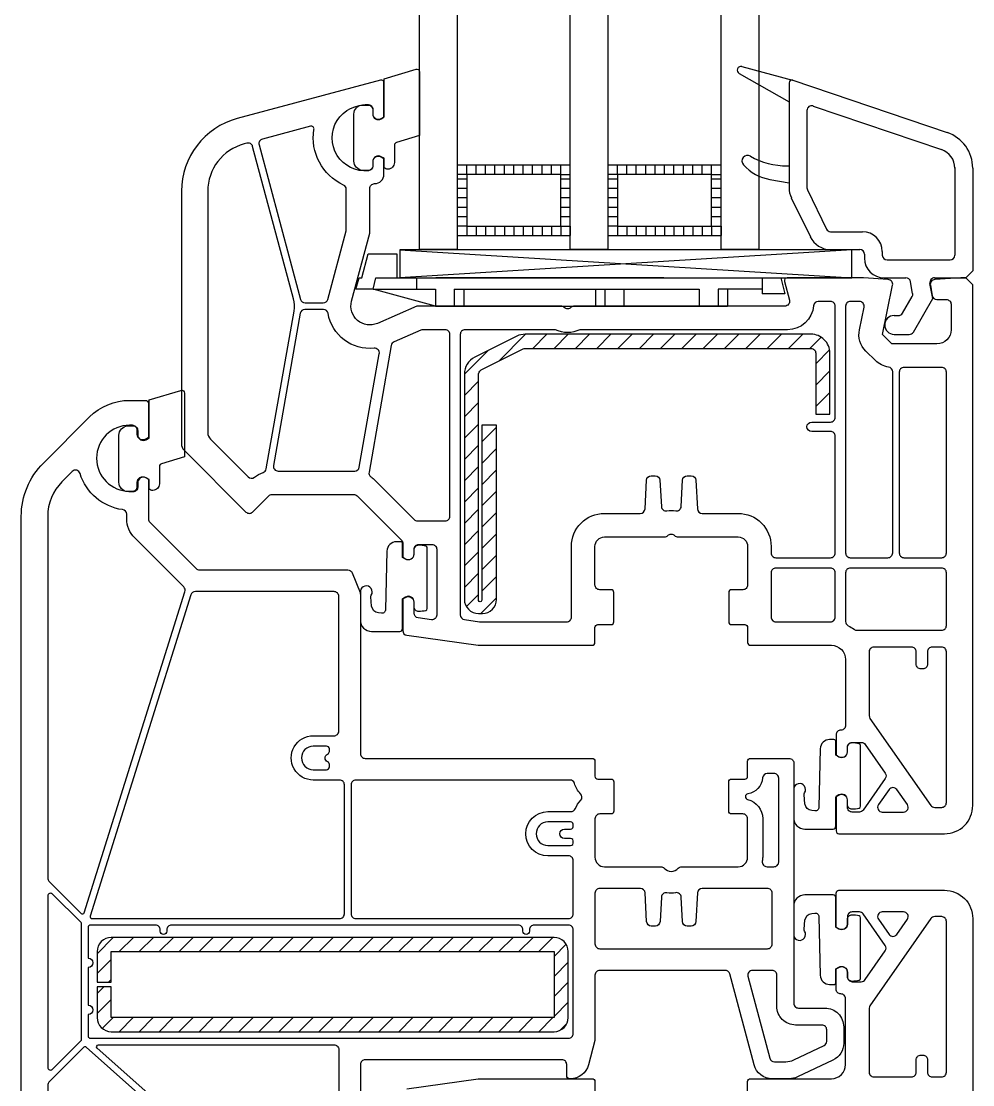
# Model space of a CAD drawing. Header units: millimetres. Extents: x 53645 to 137188, y 78097 to 135533.
# Drawn here: x 62474.1 to 62575.1, y 91612.3 to 91725.2 of the extents above; entities that cross this region are included whole.
import ezdxf

# ---------------------------------------------------------------- set-up
doc = ezdxf.new("R2010")
doc.units = ezdxf.units.MM

# ---------------------------------------------------------------- blocks, each defined once
blk = doc.blocks.new('3432')
at = {"color": 0}
for p, q in [((-16550.97, 7017.55), (-16545.6, 7016.11)), ((-16551.27, 7016.82), (-16545.97, 7013.82)), ((-16545.97, 7015.82), (-16545.97, 7004.67)), ((-16545.67, 7016.12), (-16545.67, 7016.12)), ((-16545.58, 7016.11), (-16529.19, 7010.54)), ((-16543.41, 7013.36), (-16529.8, 7008.74)), ((-16544.07, 7012.89), (-16544.07, 7004.67)), ((-16580.19, 7006.1), (-16580.19, 7007.1)), ((-16579.19, 7006.1), (-16579.19, 7007.1)), ((-16578.19, 7006.1), (-16578.19, 7007.1)), ((-16577.19, 7006.1), (-16577.19, 7007.1)), ((-16576.19, 7006.1), (-16576.19, 7007.1)), ((-16575.19, 7006.1), (-16575.19, 7007.1)), ((-16574.19, 7006.1), (-16574.19, 7007.1)), ((-16573.19, 7006.1), (-16573.19, 7007.1)), ((-16572.19, 7006.1), (-16572.19, 7007.1)), ((-16571.19, 7006.1), (-16571.19, 7007.1)), ((-16570.19, 7006.1), (-16570.19, 7007.1)), ((-16570.19, 7006.1), (-16570.19, 7007.1)), ((-16569.19, 7006.1), (-16569.19, 7007.1)), ((-16564.19, 7006.1), (-16564.19, 7007.1)), ((-16563.19, 7006.1), (-16563.19, 7007.1)), ((-16562.19, 7006.1), (-16562.19, 7007.1)), ((-16561.19, 7006.1), (-16561.19, 7007.1)), ((-16560.19, 7006.1), (-16560.19, 7007.1)), ((-16559.19, 7006.1), (-16559.19, 7007.1)), ((-16558.19, 7006.1), (-16558.19, 7007.1)), ((-16557.19, 7006.1), (-16557.19, 7007.1)), ((-16556.19, 7006.1), (-16556.19, 7007.1)), ((-16555.19, 7006.1), (-16555.19, 7007.1)), ((-16554.19, 7006.1), (-16554.19, 7007.1)), ((-16554.19, 7006.1), (-16554.19, 7007.1)), ((-16553.19, 7006.1), (-16553.19, 7007.1)), ((-16546.15, 7007.01), (-16545.97, 7007.01)), ((-16528.37, 7006.85), (-16528.37, 6997.52)), ((-16526.47, 7006.76), (-16526.47, 6995.87)), ((-16580.19, 7006.1), (-16581.19, 7006.1)), ((-16580.19, 7005.6), (-16581.19, 7005.6)), ((-16570.19, 7006.1), (-16569.19, 7006.1)), ((-16569.19, 7005.6), (-16570.19, 7005.6)), ((-16564.19, 7006.1), (-16565.19, 7006.1)), ((-16564.19, 7005.6), (-16565.19, 7005.6)), ((-16554.19, 7006.1), (-16553.19, 7006.1)), ((-16553.19, 7005.6), (-16554.19, 7005.6)), ((-16548, 7005.57), (-16545.97, 7005.21)), ((-16580.19, 7004.6), (-16581.19, 7004.6)), ((-16569.19, 7004.6), (-16570.19, 7004.6)), ((-16564.19, 7004.6), (-16565.19, 7004.6)), ((-16553.19, 7004.6), (-16554.19, 7004.6)), ((-16544.02, 7004.46), (-16542, 7000.3)), ((-16580.19, 7003.6), (-16581.19, 7003.6)), ((-16569.19, 7003.6), (-16570.19, 7003.6)), ((-16564.19, 7003.6), (-16565.19, 7003.6)), ((-16553.19, 7003.6), (-16554.19, 7003.6)), ((-16545.73, 7003.62), (-16543.71, 6999.47)), ((-16580.19, 7002.6), (-16581.19, 7002.6)), ((-16569.19, 7002.6), (-16570.19, 7002.6)), ((-16564.19, 7002.6), (-16565.19, 7002.6)), ((-16553.19, 7002.6), (-16554.19, 7002.6)), ((-16580.19, 7001.6), (-16581.19, 7001.6)), ((-16580.19, 7000.6), (-16581.19, 7000.6)), ((-16580.19, 7000.6), (-16580.19, 6999.6)), ((-16579.19, 7000.6), (-16579.19, 6999.6)), ((-16578.19, 7000.6), (-16578.19, 6999.6)), ((-16577.19, 7000.6), (-16577.19, 6999.6)), ((-16576.19, 7000.6), (-16576.19, 6999.6)), ((-16575.19, 7000.6), (-16575.19, 6999.6)), ((-16574.19, 7000.6), (-16574.19, 6999.6)), ((-16573.19, 7000.6), (-16573.19, 6999.6)), ((-16572.19, 7000.6), (-16572.19, 6999.6)), ((-16571.19, 7000.6), (-16571.19, 6999.6)), ((-16569.19, 7001.6), (-16570.19, 7001.6)), ((-16570.19, 7000.6), (-16570.19, 6999.6)), ((-16570.19, 7000.6), (-16570.19, 6999.6)), ((-16570.19, 7000.6), (-16569.19, 7000.6)), ((-16569.19, 7000.6), (-16569.19, 6999.6)), ((-16564.19, 7001.6), (-16565.19, 7001.6)), ((-16564.19, 7000.6), (-16565.19, 7000.6)), ((-16564.19, 7000.6), (-16564.19, 6999.6)), ((-16563.19, 7000.6), (-16563.19, 6999.6)), ((-16562.19, 7000.6), (-16562.19, 6999.6)), ((-16561.19, 7000.6), (-16561.19, 6999.6)), ((-16560.19, 7000.6), (-16560.19, 6999.6)), ((-16559.19, 7000.6), (-16559.19, 6999.6)), ((-16558.19, 7000.6), (-16558.19, 6999.6)), ((-16557.19, 7000.6), (-16557.19, 6999.6)), ((-16556.19, 7000.6), (-16556.19, 6999.6)), ((-16555.19, 7000.6), (-16555.19, 6999.6)), ((-16553.19, 7001.6), (-16554.19, 7001.6)), ((-16554.19, 7000.6), (-16554.19, 6999.6)), ((-16554.19, 7000.6), (-16554.19, 6999.6)), ((-16554.19, 7000.6), (-16553.19, 7000.6)), ((-16553.19, 7000.6), (-16553.19, 6999.6)), ((-16541.56, 7000.02), (-16538.17, 7000.02)), ((-16591.33, 6995.12), (-16590.65, 6997.68)), ((-16590.65, 6997.68), (-16587.6, 6997.68)), ((-16587.6, 6997.68), (-16587.6, 6995.12)), ((-16587.3, 6998.1), (-16539.29, 6995.11)), ((-16539.29, 6998.1), (-16587.3, 6995.11)), ((-16541.56, 6998.12), (-16538.47, 6998.12)), ((-16537.97, 6997.62), (-16537.97, 6997.22)), ((-16536.07, 6997.92), (-16536.07, 6997.52)), ((-16535.57, 6997.02), (-16528.87, 6997.02)), ((-16591.96, 6993.92), (-16591.62, 6995.12)), ((-16591.62, 6995.12), (-16591.33, 6995.12)), ((-16590.11, 6993.92), (-16589.82, 6995.12)), ((-16589.82, 6995.12), (-16546.86, 6995.12)), ((-16585.51, 6995.12), (-16585.51, 6993.92)), ((-16559.27, 6995.12), (-16583.47, 6995.12)), ((-16548.81, 6995.12), (-16548.81, 6993.42)), ((-16546.86, 6995.12), (-16546.41, 6993.42)), ((-16535.87, 6995.12), (-16533.56, 6995.12)), ((-16530.52, 6995.12), (-16527.22, 6995.12)), ((-16526.47, 6995.87), (-16527.22, 6995.12)), ((-16590.09, 6993.92), (-16591.96, 6993.92)), ((-16590.11, 6993.92), (-16583.51, 6993.92)), ((-16583.51, 6992.12), (-16590.11, 6993.92)), ((-16589.82, 6993.92), (-16583.51, 6993.92)), ((-16583.51, 6993.92), (-16583.51, 6992.12)), ((-16581.51, 6993.92), (-16580.91, 6993.92)), ((-16581.51, 6993.92), (-16581.51, 6992.12)), ((-16581.51, 6993.92), (-16555.51, 6993.92)), ((-16580.51, 6993.92), (-16580.51, 6992.12)), ((-16566.51, 6993.92), (-16566.51, 6992.12)), ((-16565.51, 6993.92), (-16565.51, 6992.12)), ((-16563.51, 6993.92), (-16563.51, 6992.12)), ((-16555.51, 6993.92), (-16555.51, 6992.12)), ((-16553.51, 6993.92), (-16553.51, 6992.12)), ((-16548.81, 6993.92), (-16553.51, 6993.92)), ((-16552.51, 6993.92), (-16552.51, 6992.12)), ((-16532.85, 6993.47), (-16533.07, 6994.71)), ((-16530.72, 6992.92), (-16531.01, 6994.53)), ((-16546.41, 6993.42), (-16548.81, 6993.42)), ((-16533.93, 6991.37), (-16532.91, 6993.13)), ((-16532.77, 6989.37), (-16530.72, 6992.92)), ((-16583.51, 6992.12), (-16552.51, 6992.12)), ((-16534.82, 6991.12), (-16534.36, 6991.12)), ((-16576.79, 6986.29), (-16573.94, 6989.14)), ((-16573.18, 6987.64), (-16571.68, 6989.14)), ((-16570.91, 6987.64), (-16569.41, 6989.14)), ((-16568.65, 6987.64), (-16567.15, 6989.14)), ((-16566.39, 6987.64), (-16564.89, 6989.14)), ((-16564.13, 6987.64), (-16562.63, 6989.14)), ((-16561.86, 6987.64), (-16560.36, 6989.14)), ((-16559.6, 6987.64), (-16558.1, 6989.14)), ((-16557.34, 6987.64), (-16555.84, 6989.14)), ((-16555.08, 6987.64), (-16553.58, 6989.14)), ((-16552.81, 6987.64), (-16551.31, 6989.14)), ((-16550.55, 6987.64), (-16549.05, 6989.14)), ((-16548.29, 6987.64), (-16546.79, 6989.14)), ((-16546.02, 6987.64), (-16544.52, 6989.14)), ((-16543.76, 6987.64), (-16542.57, 6988.83)), ((-16534.82, 6989.12), (-16533.21, 6989.12)), ((-16580.44, 6984.9), (-16577.96, 6987.38)), ((-16543.14, 6986), (-16541.67, 6987.47)), ((-16543.14, 6983.74), (-16541.64, 6985.24)), ((-16580.44, 6982.64), (-16578.94, 6984.14)), ((-16543.14, 6981.47), (-16541.64, 6982.97)), ((-16580.44, 6980.38), (-16578.94, 6981.88)), ((-16541.71, 6980.64), (-16541.64, 6980.71)), ((-16580.44, 6978.11), (-16578.94, 6979.61)), ((-16578.6, 6977.7), (-16577.02, 6979.28)), ((-16580.44, 6975.85), (-16578.94, 6977.35)), ((-16578.6, 6975.43), (-16577.02, 6977.01)), ((-16580.44, 6973.59), (-16578.94, 6975.09)), ((-16578.6, 6973.17), (-16577.02, 6974.75)), ((-16580.44, 6971.33), (-16578.94, 6972.83)), ((-16578.6, 6970.91), (-16577.02, 6972.49)), ((-16580.44, 6969.06), (-16578.94, 6970.56)), ((-16578.6, 6968.65), (-16577.02, 6970.23)), ((-16580.44, 6966.8), (-16578.94, 6968.3)), ((-16578.6, 6966.38), (-16577.02, 6967.96)), ((-16580.44, 6964.54), (-16578.94, 6966.04)), ((-16578.6, 6964.12), (-16577.02, 6965.7)), ((-16580.44, 6962.27), (-16578.94, 6963.77)), ((-16578.6, 6961.86), (-16577.02, 6963.44)), ((-16580.23, 6960.22), (-16578.94, 6961.51)), ((-16578.7, 6959.5), (-16577.02, 6961.17)), ((-16619.42, 6923.39), (-16617.7, 6925.11)), ((-16617.07, 6923.61), (-16615.57, 6925.11)), ((-16614.95, 6923.61), (-16613.45, 6925.11)), ((-16612.83, 6923.61), (-16611.33, 6925.11)), ((-16610.71, 6923.61), (-16609.21, 6925.11)), ((-16608.59, 6923.61), (-16607.09, 6925.11)), ((-16606.47, 6923.61), (-16604.97, 6925.11)), ((-16604.35, 6923.61), (-16602.85, 6925.11)), ((-16602.23, 6923.61), (-16600.73, 6925.11)), ((-16600.1, 6923.61), (-16598.6, 6925.11)), ((-16597.98, 6923.61), (-16596.48, 6925.11)), ((-16595.86, 6923.61), (-16594.36, 6925.11)), ((-16593.74, 6923.61), (-16592.24, 6925.11)), ((-16591.62, 6923.61), (-16590.12, 6925.11)), ((-16589.5, 6923.61), (-16588, 6925.11)), ((-16587.38, 6923.61), (-16585.88, 6925.11)), ((-16585.26, 6923.61), (-16583.76, 6925.11)), ((-16583.13, 6923.61), (-16581.63, 6925.11)), ((-16581.01, 6923.61), (-16579.51, 6925.11)), ((-16578.89, 6923.61), (-16577.39, 6925.11)), ((-16576.77, 6923.61), (-16575.27, 6925.11)), ((-16574.65, 6923.61), (-16573.15, 6925.11)), ((-16572.53, 6923.61), (-16571.03, 6925.11)), ((-16570.92, 6923.1), (-16569.63, 6924.39)), ((-16619.42, 6921.27), (-16617.92, 6922.77)), ((-16570.92, 6920.98), (-16569.42, 6922.48)), ((-16618.2, 6920.36), (-16617.92, 6920.65)), ((-16570.92, 6918.86), (-16569.42, 6920.36)), ((-16619.42, 6919.15), (-16618.7, 6919.86)), ((-16619.42, 6917.03), (-16617.92, 6918.53)), ((-16570.92, 6916.74), (-16569.42, 6918.24)), ((-16618.87, 6915.45), (-16617.71, 6916.61)), ((-16617.09, 6915.11), (-16615.59, 6916.61)), ((-16614.97, 6915.11), (-16613.47, 6916.61)), ((-16612.85, 6915.11), (-16611.35, 6916.61)), ((-16610.73, 6915.11), (-16609.23, 6916.61)), ((-16608.6, 6915.11), (-16607.1, 6916.61)), ((-16606.48, 6915.11), (-16604.98, 6916.61)), ((-16604.36, 6915.11), (-16602.86, 6916.61)), ((-16602.24, 6915.11), (-16600.74, 6916.61)), ((-16600.12, 6915.11), (-16598.62, 6916.61)), ((-16598, 6915.11), (-16596.5, 6916.61)), ((-16595.88, 6915.11), (-16594.38, 6916.61)), ((-16593.76, 6915.11), (-16592.26, 6916.61)), ((-16591.63, 6915.11), (-16590.13, 6916.61)), ((-16589.51, 6915.11), (-16588.01, 6916.61)), ((-16587.39, 6915.11), (-16585.89, 6916.61)), ((-16585.27, 6915.11), (-16583.77, 6916.61)), ((-16583.15, 6915.11), (-16581.65, 6916.61)), ((-16581.03, 6915.11), (-16579.53, 6916.61)), ((-16578.91, 6915.11), (-16577.41, 6916.61)), ((-16576.78, 6915.11), (-16575.28, 6916.61)), ((-16574.66, 6915.11), (-16573.16, 6916.61)), ((-16572.54, 6915.11), (-16571.04, 6916.61)), ((-16570.28, 6915.26), (-16569.56, 6915.97))]:
    blk.add_line(p, q, dxfattribs=at)
for points in [[(-16585.19, 6998.12), (-16585.19, 7630.27), (-16581.19, 7630.27), (-16581.19, 6998.12)], [(-16569.19, 6998.12), (-16569.19, 7630.28), (-16565.19, 7630.28), (-16565.19, 6998.12)], [(-16553.19, 6998.12), (-16553.19, 7630.28), (-16549.19, 7630.28), (-16549.19, 6998.12)], [(-16569.19, 6999.6), (-16569.19, 7007.1), (-16581.19, 7007.1), (-16581.19, 6999.6)], [(-16553.19, 6999.6), (-16553.19, 7007.1), (-16565.19, 7007.1), (-16565.19, 6999.6)], [(-16570.19, 7000.6), (-16570.19, 7006.1), (-16580.19, 7006.1), (-16580.19, 7000.6)], [(-16554.19, 7000.6), (-16554.19, 7006.1), (-16564.19, 7006.1), (-16564.19, 7000.6)], [(-16585.29, 6998.1), (-16587.3, 6998.1), (-16587.3, 6995.11), (-16539.29, 6995.11), (-16539.29, 6998.1)]]:
    blk.add_lwpolyline(points, close=True, dxfattribs=at)
for points in [[(-16587.86, 7007.36, -0.414214), (-16588.56, 7006.66), (-16588.66, 7006.66, -0.414214), (-16588.96, 7006.96), (-16588.96, 7007.81), (-16589.26, 7007.98, 0.57735), (-16590.16, 7007.46), (-16590.16, 7007.01, -0.414214), (-16590.66, 7006.51), (-16590.96, 7006.51, -0.020024), (-16591.24, 7006.53, -0.390947), (-16592.16, 7007.52), (-16592.16, 7012.51, -0.390947), (-16591.24, 7013.5), (-16590.96, 7013.51), (-16590.66, 7013.51, -0.414214), (-16590.16, 7013.01), (-16590.16, 7012.56, 0.57735), (-16589.26, 7012.04), (-16588.96, 7012.22), (-16588.96, 7016.26), (-16585.57, 7017.28, -0.502334), (-16585.19, 7016.99), (-16585.19, 7010.23), (-16587.63, 7009.5, 0.349418), (-16587.86, 7009.21)], [(-16526.47, 6994.37), (-16527.22, 6995.12), (-16527.72, 6995.12), (-16530.51, 6994.94, 0.446275), (-16530.97, 6994.35), (-16530.77, 6993.23, 0.36397), (-16530.28, 6992.82), (-16529.27, 6992.82, -0.414214), (-16528.77, 6992.32), (-16528.77, 6989.62, -0.414214), (-16530.27, 6988.12), (-16535.05, 6988.12), (-16536.05, 6989.12), (-16534.98, 6994.34, 0.454146), (-16535.44, 6994.94), (-16538.06, 6995.11, 0.016582), (-16538.26, 6995.12), (-16546.17, 6995.12, 0.493145), (-16546.46, 6994.74), (-16545.93, 6992.75, -0.493145), (-16546.41, 6992.12), (-16568.76, 6992.12, 0.201513), (-16569.12, 6991.97, -0.420084), (-16569.83, 6991.97, 0.201513), (-16570.19, 6992.12), (-16585.47, 6992.12), (-16589.67, 6990.29, -0.628383), (-16592.41, 6992.64), (-16590.47, 6999.85), (-16590.47, 7004.62, -0.414214), (-16589.97, 7005.12, 0.414214), (-16588.97, 7006.12), (-16588.97, 7007.77), (-16589.27, 7007.94, 0.57735), (-16590.17, 7007.42), (-16590.17, 7006.99, -0.38517), (-16590.62, 7006.49, -1.105542), (-16590.62, 7013.45, -0.38517), (-16590.17, 7012.96), (-16590.17, 7012.52, 0.57735), (-16589.27, 7012), (-16588.97, 7012.18), (-16588.97, 7015.82, 0.493145), (-16589.35, 7016.11), (-16604.54, 7012.04, 0.339454), (-16610.47, 7004.31), (-16610.47, 6977.54, 0.198912), (-16610.18, 6976.83), (-16603.62, 6970.27, 0.414214), (-16602.91, 6970.27), (-16601.21, 6971.98, -0.198912), (-16600.85, 6972.12), (-16592.18, 6972.12, -0.198912), (-16591.83, 6971.98), (-16587.12, 6967.27, -0.198912), (-16586.97, 6966.91), (-16586.97, 6965.48), (-16586.67, 6965.3, 0.57735), (-16585.77, 6965.82), (-16585.77, 6966.32, -0.414214), (-16585.27, 6966.82), (-16583.87, 6966.82, -0.414214), (-16583.37, 6966.32), (-16583.37, 6959.33, -0.455633), (-16583.94, 6958.84), (-16585.34, 6959.03, -0.373972), (-16585.77, 6959.53), (-16585.77, 6960.72, 0.57735), (-16586.67, 6961.24), (-16586.97, 6961.07), (-16586.97, 6957.68, 0.373885), (-16586.54, 6957.19), (-16578.97, 6956.12), (-16566.87, 6956.12, 0.414214), (-16566.57, 6956.42), (-16566.57, 6958.02, -0.414214), (-16566.27, 6958.32), (-16564.87, 6958.32, 0.414214), (-16564.57, 6958.62), (-16564.57, 6961.72, 0.414214), (-16564.87, 6962.02), (-16566.07, 6962.02, -0.414214), (-16566.57, 6962.52), (-16566.57, 6966.62, -0.414214), (-16565.57, 6967.62), (-16559.19, 6967.62, 0.201513), (-16558.83, 6967.77, -0.420084), (-16558.12, 6967.77, 0.201513), (-16557.76, 6967.62), (-16551.37, 6967.62, -0.414214), (-16550.37, 6966.62), (-16550.37, 6962.52, -0.414214), (-16550.87, 6962.02), (-16552.07, 6962.02, 0.414214), (-16552.37, 6961.72), (-16552.37, 6958.62, 0.414214), (-16552.07, 6958.32), (-16550.67, 6958.32, -0.414214), (-16550.37, 6958.02), (-16550.37, 6956.42, 0.414214), (-16550.07, 6956.12), (-16541.47, 6956.12, -0.414214), (-16539.97, 6954.62), (-16539.97, 6947.62, -0.414214), (-16540.47, 6947.12, 0.414214), (-16540.97, 6946.62), (-16540.97, 6944.48), (-16540.67, 6944.3, 0.57735), (-16539.77, 6944.82), (-16539.77, 6945.32, -0.414214), (-16539.27, 6945.82), (-16538.3, 6945.82, -0.244698), (-16537.89, 6945.61), (-16535.76, 6942.56, -0.315299), (-16535.76, 6941.98), (-16538.1, 6938.63, -0.244698), (-16538.51, 6938.42), (-16539.27, 6938.42, -0.414214), (-16539.77, 6938.92), (-16539.77, 6939.72, 0.57735), (-16540.67, 6940.24), (-16540.97, 6940.07), (-16540.97, 6936.42, 0.414214), (-16540.67, 6936.12), (-16529.47, 6936.12, 0.414214), (-16526.47, 6939.12)], [(-16592.97, 7004.52, 0.293253), (-16593.26, 7004.97, -0.339137), (-16596.4, 7010.88, 0.546119), (-16596.77, 7011.22), (-16601.88, 7009.86, 0.414214), (-16602.23, 7009.24), (-16597.84, 6992.84, 0.339454), (-16597.35, 6992.47), (-16595.42, 6992.47, 0.339454), (-16594.94, 6992.84), (-16592.99, 7000.11, 0.065543), (-16592.97, 7000.24)], [(-16598.52, 6991.6, 0.109518), (-16598.58, 6992.9), (-16602.91, 7009.06, 0.414214), (-16603.52, 7009.42), (-16603.82, 7009.34, 0.339454), (-16607.67, 7004.31), (-16607.67, 6978.7, 0.198912), (-16607.38, 6977.99), (-16603.39, 6974, 0.382222), (-16602.73, 6973.96, -0.088112), (-16601.81, 6974.47, 0.274835), (-16601.47, 6974.85)], [(-16541.07, 6978.32, 0.414214), (-16541.57, 6978.82), (-16543.57, 6978.82, -1), (-16543.57, 6979.82), (-16541.57, 6979.82, 0.414214), (-16541.07, 6980.32), (-16541.07, 6992.12, 0.414214), (-16541.57, 6992.62), (-16542.87, 6992.62, 0.387795), (-16543.36, 6992.17, -0.387795), (-16546.15, 6989.62), (-16568.17, 6989.62, -0.229416), (-16570.78, 6989.62), (-16580.37, 6989.62, 0.414214), (-16580.87, 6989.12), (-16580.87, 6959.35, 0.373972), (-16580.44, 6958.85), (-16578.83, 6958.63, 0.034844), (-16578.76, 6958.62), (-16569.57, 6958.62, 0.414214), (-16569.07, 6959.12), (-16569.07, 6966.62, -0.414214), (-16565.57, 6970.12), (-16561.76, 6970.12, 0.39896), (-16561.26, 6970.6), (-16561.1, 6973.65, -0.39896), (-16560.6, 6974.12), (-16560.17, 6974.12, -0.39896), (-16559.67, 6973.65), (-16559.52, 6970.85, 0.442836), (-16558.95, 6970.39, -0.074681), (-16558, 6970.39, 0.442836), (-16557.42, 6970.85), (-16557.28, 6973.65, -0.39896), (-16556.78, 6974.12), (-16556.35, 6974.12, -0.39896), (-16555.85, 6973.65), (-16555.69, 6970.6, 0.39896), (-16555.19, 6970.12), (-16551.37, 6970.12, -0.414214), (-16547.87, 6966.62), (-16547.87, 6965.92, 0.414214), (-16547.37, 6965.42), (-16541.57, 6965.42, 0.414214), (-16541.07, 6965.92)], [(-16534.97, 6985.15, 0.372896), (-16535.4, 6985.65, -0.161969), (-16536.81, 6986.35), (-16537.81, 6987.35, -0.251647), (-16538.5, 6989.62), (-16538.01, 6992.02, 0.4743), (-16538.5, 6992.62), (-16539.47, 6992.62, 0.414214), (-16539.97, 6992.12), (-16539.97, 6965.92, 0.414214), (-16539.47, 6965.42), (-16535.47, 6965.42, 0.414214), (-16534.97, 6965.92)], [(-16589.47, 6987.06, 0.498043), (-16590.01, 6987.65, -0.394481), (-16594.91, 6991.36, 0.365019), (-16595.4, 6991.77), (-16597.36, 6991.77, 0.36397), (-16597.85, 6991.36), (-16600.7, 6975.21, 0.466308), (-16600.21, 6974.62), (-16592.08, 6974.62, 0.36397), (-16591.59, 6975.03)], [(-16581.97, 6989.12, 0.414214), (-16582.47, 6989.62), (-16584.85, 6989.62, 0.103244), (-16585.05, 6989.58), (-16587.9, 6988.34, 0.251284), (-16588.19, 6987.96), (-16590.56, 6974.5, 0.28183), (-16590.37, 6974.02, -0.034736), (-16590.06, 6973.74), (-16585.78, 6969.47, 0.198912), (-16585.43, 6969.32), (-16582.47, 6969.32, 0.414214), (-16581.97, 6969.82)], [(-16543.64, 6989.14), (-16573.97, 6989.14, 0.116434), (-16574.87, 6988.93), (-16579.34, 6986.7, 0.284079), (-16580.44, 6984.91), (-16580.44, 6961, 0.414214), (-16578.94, 6959.5), (-16578.52, 6959.5, 0.414214), (-16577.02, 6961), (-16577.02, 6979.5), (-16578.6, 6979.5), (-16578.6, 6960.9, -0.940252), (-16578.94, 6960.88), (-16578.94, 6984.78, -0.228035), (-16578.67, 6985.35), (-16574.2, 6987.59, -0.116434), (-16573.97, 6987.64), (-16543.64, 6987.64, -0.414214), (-16543.14, 6987.14), (-16543.14, 6980.64), (-16541.64, 6980.64), (-16541.64, 6987.14, 0.414214)], [(-16529.27, 6985.12, 0.414214), (-16529.77, 6985.62), (-16533.77, 6985.62, 0.414214), (-16534.27, 6985.12), (-16534.27, 6965.92, 0.414214), (-16533.77, 6965.42), (-16529.77, 6965.42, 0.414214), (-16529.27, 6965.92)], [(-16612.81, 6973.26, -0.414214), (-16613.51, 6972.56), (-16613.61, 6972.56, -0.414214), (-16613.91, 6972.86), (-16613.91, 6973.71), (-16614.21, 6973.88, 0.57735), (-16615.11, 6973.36), (-16615.11, 6972.91, -0.414214), (-16615.61, 6972.41), (-16615.91, 6972.41, -0.020024), (-16616.19, 6972.43, -0.390947), (-16617.11, 6973.42), (-16617.11, 6978.41, -0.390947), (-16616.19, 6979.4), (-16615.91, 6979.41), (-16615.61, 6979.41, -0.414214), (-16615.11, 6978.91), (-16615.11, 6978.46, 0.57735), (-16614.21, 6977.94), (-16613.91, 6978.12), (-16613.91, 6982.16), (-16610.52, 6983.18, -0.502334), (-16610.14, 6982.89), (-16610.14, 6976.13), (-16612.58, 6975.4, 0.349418), (-16612.81, 6975.11)], [(-16621.23, 6974.36, 0.565751), (-16622.06, 6974.57), (-16623.15, 6973.48, 0.198912), (-16624.67, 6969.81), (-16624.67, 6931.42, 0.198912), (-16624.53, 6931.07), (-16621.12, 6927.66, 0.563357), (-16620.79, 6927.74), (-16610.1, 6961.81, 0.279298), (-16610.22, 6962.31), (-16615.45, 6967.55, -0.199351), (-16616.27, 6969.53), (-16616.27, 6970.03, 0.375565), (-16616.71, 6970.52, -0.293055)], [(-16585.8, 6960.24, 0.414214), (-16585.3, 6959.74, 0.054959), (-16584.53, 6959.83, 0.351258), (-16584.38, 6960.02), (-16584.38, 6966.46, 0.351258), (-16584.53, 6966.66, 0.054959), (-16585.3, 6966.74, 0.414214), (-16585.8, 6966.24), (-16585.8, 6965.79, -0.57735), (-16586.7, 6965.27), (-16587, 6965.45), (-16587, 6966.91, 0.414214), (-16587.2, 6967.11), (-16587.66, 6967.11, 0.407864), (-16588.66, 6966.13), (-16588.8, 6959.92, -0.433601), (-16589.23, 6959.53), (-16589.55, 6959.56, -0.363714), (-16590.28, 6960.29), (-16590.36, 6961.25, -0.169782), (-16590.32, 6961.44, 1.241435), (-16591.48, 6961.89), (-16591.48, 6958.8, 0.414214), (-16590.28, 6957.6), (-16587.3, 6957.6, 0.414214), (-16587, 6957.9), (-16587, 6961.04), (-16586.7, 6961.21, -0.57735), (-16585.8, 6960.69)], [(-16541.07, 6963.82, 0.414214), (-16541.57, 6964.32), (-16547.37, 6964.32, 0.414214), (-16547.87, 6963.82), (-16547.87, 6959.12, 0.414214), (-16547.37, 6958.62), (-16541.57, 6958.62, 0.414214), (-16541.07, 6959.12)], [(-16529.27, 6963.82, 0.414214), (-16529.77, 6964.32), (-16539.47, 6964.32, 0.414214), (-16539.97, 6963.82), (-16539.97, 6958.65, 0.284915), (-16539.7, 6958.2, -0.045769), (-16539.07, 6957.82, 0.162278), (-16538.77, 6957.72), (-16529.77, 6957.72, 0.414214), (-16529.27, 6958.22)], [(-16619.97, 6927.12), (-16593.67, 6927.12, 0.414214), (-16593.17, 6927.62), (-16593.17, 6941.32, 0.414214), (-16593.67, 6941.82), (-16596.47, 6941.82, -1.000403), (-16596.47, 6946.52), (-16594.27, 6946.52, 0.414214), (-16593.77, 6947.02), (-16593.77, 6961.32, 0.414214), (-16594.27, 6961.82), (-16608.99, 6961.82, 0.327721), (-16609.47, 6961.47), (-16620.17, 6927.38, 0.506341)], [(-16529.27, 6955.42, 0.414214), (-16529.77, 6955.92), (-16530.77, 6955.92, 0.414214), (-16531.27, 6955.42), (-16531.27, 6954.12, -0.414214), (-16531.77, 6953.62), (-16531.97, 6953.62, -0.414214), (-16532.47, 6954.12), (-16532.47, 6955.42, 0.414214), (-16532.97, 6955.92), (-16536.98, 6955.92, 0.436376), (-16537.48, 6955.38, -0.01877), (-16537.47, 6955.12), (-16537.47, 6948.66, 0.153915), (-16537.38, 6948.37), (-16530.92, 6939.13, 0.244698), (-16530.51, 6938.92), (-16529.77, 6938.92, 0.414214), (-16529.27, 6939.42)], [(-16596.47, 6942.92), (-16595.07, 6942.92, 0.414214), (-16594.77, 6943.22), (-16594.77, 6943.48, 0.298219), (-16594.95, 6943.76, -0.654659), (-16594.95, 6944.58, 0.298219), (-16594.77, 6944.86), (-16594.77, 6945.12, 0.414214), (-16595.07, 6945.42), (-16596.47, 6945.42, 1)], [(-16539.8, 6939.26, 0.414214), (-16539.3, 6938.76, 0.054959), (-16538.53, 6938.84, 0.351258), (-16538.38, 6939.04), (-16538.38, 6945.48, 0.351258), (-16538.53, 6945.67, 0.054959), (-16539.3, 6945.76, 0.414214), (-16539.8, 6945.26), (-16539.8, 6944.81, -0.57735), (-16540.7, 6944.29), (-16541, 6944.46), (-16541, 6945.92, 0.414214), (-16541.2, 6946.12), (-16541.66, 6946.12, 0.407864), (-16542.66, 6945.14), (-16542.8, 6938.93, -0.433601), (-16543.23, 6938.54), (-16543.55, 6938.57, -0.363714), (-16544.28, 6939.3), (-16544.36, 6940.26, -0.169782), (-16544.32, 6940.46, 1.241435), (-16545.48, 6940.91), (-16545.48, 6937.82, 0.414214), (-16544.28, 6936.62), (-16541.3, 6936.62, 0.414214), (-16541, 6936.92), (-16541, 6940.05), (-16540.7, 6940.23, -0.57735), (-16539.8, 6939.71)], [(-16591.97, 6941.82, 0.414214), (-16592.47, 6941.32), (-16592.47, 6927.62, 0.414214), (-16591.97, 6927.12), (-16569.37, 6927.12, 0.414214), (-16568.87, 6927.62), (-16568.87, 6933.27, 0.414214), (-16569.37, 6933.77), (-16571.57, 6933.77, -1), (-16571.57, 6938.47), (-16569.13, 6938.47, 0.304499), (-16568.66, 6938.78, -0.095018), (-16568.09, 6939.67, 0.41121), (-16568.1, 6940.37, -0.125288), (-16568.76, 6941.47, 0.330344), (-16569.24, 6941.82)], [(-16548.28, 6942.52, 0.389983), (-16548.78, 6942.06, -0.342075), (-16550.35, 6940.35, 0.81398), (-16550.37, 6939.76, -0.345604), (-16548.77, 6937.72), (-16548.77, 6933.62, -0.040522), (-16548.81, 6933.2, 0.462498), (-16548.31, 6932.62), (-16547.57, 6932.62, 0.414214), (-16547.07, 6933.12), (-16547.07, 6942.02, 0.414214), (-16547.57, 6942.52)], [(-16534.54, 6940.81, 0.520567), (-16535.35, 6940.81), (-16536.48, 6939.21, 0.606815), (-16536.07, 6938.42), (-16533.82, 6938.42, 0.606815), (-16533.41, 6939.21)], [(-16571.57, 6937.37, 1), (-16571.57, 6934.87), (-16569.17, 6934.87, 0.490314), (-16568.88, 6935.25, 0.490314), (-16569.17, 6935.62), (-16569.82, 6935.62, -1), (-16569.82, 6936.62), (-16569.17, 6936.62, 0.490314), (-16568.88, 6937, 0.490314), (-16569.17, 6937.37)], [(-16624.16, 6929.71, 0.668179), (-16624.67, 6929.5), (-16624.67, 6911.34, 0.668179), (-16624.16, 6911.13), (-16621.13, 6914.16, 0.198912), (-16621.07, 6914.3), (-16621.07, 6926.54, 0.198912), (-16621.13, 6926.69)], [(-16566.07, 6930.32, 0.414214), (-16566.57, 6929.82), (-16566.57, 6924.42, 0.414214), (-16566.07, 6923.92), (-16548.27, 6923.92, 0.414214), (-16547.77, 6924.42), (-16547.77, 6929.82, 0.414214), (-16548.27, 6930.32), (-16555.2, 6930.32, 0.39896), (-16555.7, 6929.85), (-16555.86, 6926.8, -0.39896), (-16556.36, 6926.32), (-16556.79, 6926.32, -0.39896), (-16557.29, 6926.8), (-16557.42, 6929.39, 0.448274), (-16558.01, 6929.86, -0.083813), (-16558.94, 6929.86, 0.448274), (-16559.52, 6929.39), (-16559.66, 6926.8, -0.39896), (-16560.16, 6926.32), (-16560.59, 6926.32, -0.39896), (-16561.09, 6926.8), (-16561.25, 6929.85, 0.39896), (-16561.75, 6930.32)], [(-16539.8, 6926.54, -0.57735), (-16540.7, 6926.02), (-16541, 6926.19), (-16541, 6929.33, 0.414214), (-16541.3, 6929.63), (-16544.28, 6929.63, 0.414214), (-16545.48, 6928.43), (-16545.48, 6925.34, 1.241435), (-16544.32, 6925.79, -0.169782), (-16544.36, 6925.98), (-16544.28, 6926.94, -0.363714), (-16543.55, 6927.67), (-16543.23, 6927.7, -0.433601), (-16542.8, 6927.31), (-16542.66, 6921.1, 0.407864), (-16541.66, 6920.12), (-16541.2, 6920.12, 0.414214), (-16541, 6920.32), (-16541, 6921.78), (-16540.7, 6921.96, -0.57735), (-16539.8, 6921.44), (-16539.8, 6920.99, 0.414214), (-16539.3, 6920.49, 0.054959), (-16538.53, 6920.57, 0.351258), (-16538.38, 6920.77), (-16538.38, 6927.21, 0.351258), (-16538.53, 6927.4, 0.054959), (-16539.3, 6927.49, 0.414214), (-16539.8, 6926.99)], [(-16529.27, 6926.82, 0.414214), (-16529.77, 6927.32), (-16530.51, 6927.32, 0.244698), (-16530.92, 6927.11), (-16537.38, 6917.87, 0.153915), (-16537.47, 6917.59), (-16537.47, 6911.12, -0.01877), (-16537.48, 6910.86, 0.436376), (-16536.98, 6910.32), (-16532.97, 6910.32, 0.414214), (-16532.47, 6910.82), (-16532.47, 6912.12, -0.414214), (-16531.97, 6912.62), (-16531.77, 6912.62, -0.414214), (-16531.27, 6912.12), (-16531.27, 6910.82, 0.414214), (-16530.77, 6910.32), (-16529.77, 6910.32, 0.414214), (-16529.27, 6910.82)], [(-16533.41, 6927.04, 0.606815), (-16533.82, 6927.82), (-16536.07, 6927.82, 0.606815), (-16536.48, 6927.04), (-16535.35, 6925.43, 0.520567), (-16534.54, 6925.43)], [(-16611.52, 6926.42, 0.414214), (-16612.02, 6925.92), (-16612.02, 6925.77, -1), (-16612.72, 6925.77), (-16612.72, 6925.92, 0.414214), (-16613.22, 6926.42), (-16620.17, 6926.42, 0.414214), (-16620.37, 6926.22), (-16620.37, 6922.92, -1), (-16620.37, 6921.92), (-16620.37, 6917.92, -1), (-16620.37, 6916.92), (-16620.37, 6914.62, 0.414214), (-16620.17, 6914.42), (-16569.37, 6914.42, 0.414214), (-16568.87, 6914.92), (-16568.87, 6925.92, 0.414214), (-16569.37, 6926.42), (-16573.02, 6926.42, 0.414214), (-16573.52, 6925.92), (-16573.52, 6925.77, -1), (-16574.22, 6925.77), (-16574.22, 6925.92, 0.414214), (-16574.72, 6926.42)], [(-16570.92, 6925.11), (-16617.92, 6925.11, 0.414214), (-16619.42, 6923.61), (-16619.42, 6920.36), (-16617.92, 6920.36), (-16617.92, 6923.61), (-16570.92, 6923.61), (-16570.92, 6916.61), (-16617.92, 6916.61), (-16617.92, 6919.86), (-16619.42, 6919.86), (-16619.42, 6916.61, 0.414214), (-16617.92, 6915.11), (-16570.92, 6915.11, 0.414214), (-16569.42, 6916.61), (-16569.42, 6923.61, 0.414214)], [(-16549.86, 6921.62, 0.493145), (-16550.34, 6920.99), (-16548.01, 6912.29, 0.339454), (-16547.53, 6911.92), (-16546.32, 6911.92, 0.110636), (-16545.47, 6912.11), (-16542.26, 6913.63, 0.290275), (-16541.97, 6914.08), (-16541.97, 6915.32, 0.414214), (-16542.47, 6915.82), (-16545.27, 6915.82, -0.414214), (-16547.27, 6917.82), (-16547.27, 6921.12, 0.414214), (-16547.77, 6921.62)], [(-16603.57, 6899.27), (-16619.41, 6913.37, -0.689277), (-16619.28, 6913.72), (-16594.27, 6913.72, -0.414214), (-16593.77, 6913.22), (-16593.77, 6897.42, -0.414214), (-16594.27, 6896.92), (-16599.69, 6896.92, -0.198912), (-16600.05, 6897.07), (-16601.36, 6898.38, 0.202838), (-16603.23, 6899.14, -0.187842)], [(-16620.57, 6913.46, 0.397391), (-16620.84, 6913.46), (-16624.53, 6909.77, 0.198912), (-16624.67, 6909.42), (-16624.67, 6896.44, 0.198912), (-16623.15, 6892.76), (-16618.25, 6887.86, 0.198912), (-16615.99, 6886.92), (-16614.47, 6886.92, 0.414214), (-16613.97, 6887.42), (-16613.97, 6888.28, -0.198912), (-16613.15, 6890.26), (-16605.03, 6898.38, -0.032912), (-16604.78, 6898.6, 0.470834), (-16604.75, 6899.37)]]:
    blk.add_lwpolyline(points, format="xyb", close=True, dxfattribs=at)
for points in [[(-16627.47, 6896.44), (-16627.47, 6969.81, -0.198912), (-16625.13, 6975.46), (-16620.23, 6980.36, -0.198912), (-16615.99, 6982.12), (-16614.28, 6982.12, -0.416494), (-16613.97, 6981.82), (-16613.97, 6978.18), (-16614.27, 6978, -0.57735), (-16615.17, 6978.52), (-16615.17, 6978.97, 0.414214), (-16615.67, 6979.47), (-16615.97, 6979.47, 1), (-16615.97, 6972.47), (-16615.67, 6972.47, 0.414214), (-16615.17, 6972.97), (-16615.17, 6973.42, -0.57735), (-16614.27, 6973.94), (-16613.97, 6973.77), (-16613.97, 6969.53, 0.198912), (-16613.83, 6969.18), (-16608.92, 6964.27, 0.198912), (-16608.57, 6964.12), (-16592.81, 6964.12, -0.306678), (-16592.35, 6963.81), (-16591.51, 6961.71, -0.095415), (-16591.47, 6961.53), (-16591.47, 6944.62, 0.414214), (-16590.97, 6944.12), (-16566.87, 6944.12, -0.414214), (-16566.57, 6943.82), (-16566.57, 6942.22, 0.414214), (-16566.27, 6941.92), (-16564.87, 6941.92, -0.414214), (-16564.57, 6941.62), (-16564.57, 6938.52, -0.414214), (-16564.87, 6938.22), (-16566.07, 6938.22, 0.414214), (-16566.57, 6937.72), (-16566.57, 6933.62, 0.414214), (-16565.57, 6932.62), (-16559.59, 6932.62, -0.213422), (-16559.22, 6932.45, 0.447214), (-16557.73, 6932.45, -0.213422), (-16557.36, 6932.62), (-16551.37, 6932.62, 0.414214), (-16550.37, 6933.62), (-16550.37, 6937.72, 0.414214), (-16550.87, 6938.22), (-16552.07, 6938.22, -0.414214), (-16552.37, 6938.52), (-16552.37, 6941.62, -0.414214), (-16552.07, 6941.92), (-16550.67, 6941.92, 0.414214), (-16550.37, 6942.22), (-16550.37, 6943.82, -0.414214), (-16550.07, 6944.12), (-16545.97, 6944.12, -0.414214), (-16545.47, 6943.62), (-16545.47, 6918.12, 0.414214), (-16544.97, 6917.62), (-16542.17, 6917.62, -0.414214), (-16540.17, 6915.62), (-16540.17, 6913.89, -0.290275), (-16541.32, 6912.08), (-16545.07, 6910.31, -0.110636), (-16545.92, 6910.12), (-16547.76, 6910.12, -0.339454), (-16549.69, 6911.6), (-16552.27, 6921.25, 0.339454), (-16552.76, 6921.62), (-16566.07, 6921.62, 0.414214), (-16566.57, 6921.12), (-16566.57, 6914.16), (-16567.26, 6911.6, -0.339454), (-16569.19, 6910.12), (-16569.27, 6910.12, -0.414214), (-16569.57, 6910.42), (-16569.57, 6911.62, 0.414214), (-16570.07, 6912.12), (-16590.97, 6912.12, 0.414214), (-16591.47, 6911.62), (-16591.47, 6896.72, -0.095415)], [(-16586.54, 6909.06), (-16578.97, 6910.12), (-16566.87, 6910.12, -0.414214), (-16566.57, 6909.82), (-16566.57, 6908.22, 0.414214)], [(-16550.37, 6908.22), (-16550.37, 6909.82, -0.414214), (-16550.07, 6910.12), (-16541.47, 6910.12, 0.414214), (-16539.97, 6911.62), (-16539.97, 6918.62, 0.414214), (-16540.47, 6919.12, -0.414214), (-16540.97, 6919.62), (-16540.97, 6921.77), (-16540.67, 6921.94, -0.57735), (-16539.77, 6921.42), (-16539.77, 6920.92, 0.414214), (-16539.27, 6920.42), (-16538.3, 6920.42, 0.244698), (-16537.89, 6920.64), (-16535.76, 6923.69, 0.315299), (-16535.76, 6924.26), (-16538.1, 6927.61, 0.244698), (-16538.51, 6927.82), (-16539.27, 6927.82, 0.414214), (-16539.77, 6927.32), (-16539.77, 6926.52, -0.57735), (-16540.67, 6926), (-16540.97, 6926.18), (-16540.97, 6929.82, -0.414214), (-16540.67, 6930.12), (-16529.47, 6930.12, -0.414214), (-16526.47, 6927.12), (-16526.47, 6871.87)]]:
    blk.add_lwpolyline(points, format="xyb", dxfattribs=at)
for centre, radius, start, end in [((-16551.07, 7017.16), 0.4, 75, 240.5133), ((-16545.67, 7015.82), 0.3, 71.2519, 180), ((-16543.57, 7012.89), 0.5, 71.2519, 180), ((-16530.47, 7006.76), 4, 0, 71.2519), ((-16530.47, 7006.76), 2.1, 0, 71.2519), ((-16550.37, 7007.52), 0.6, 60.58, 222.486), ((-16546.15, 7015.01), 8, 240.58, 270), ((-16547.13, 7010.49), 5, 222.486, 260), ((-16543.57, 7004.67), 2.4, 180, 205.9205), ((-16543.57, 7004.67), 0.5, 180, 205.9205), ((-16541.56, 7000.52), 2.4, 205.9205, 270), ((-16541.56, 7000.52), 0.5, 205.9205, 270), ((-16538.17, 6997.92), 2.1, 0, 90), ((-16538.47, 6997.62), 0.5, 0, 90), ((-16535.87, 6997.22), 2.1, 180, 270), ((-16535.57, 6997.52), 0.5, 180, 270), ((-16528.87, 6997.52), 0.5, 270, 0), ((-16533.56, 6994.62), 0.5, 10, 90), ((-16530.52, 6994.62), 0.5, 90, 190), ((-16533.34, 6993.38), 0.5, 330, 10), ((-16534.82, 6990.12), 1, 90, 270), ((-16534.36, 6991.62), 0.5, 270, 330), ((-16533.21, 6989.62), 0.5, 270, 330)]:
    blk.add_arc(centre, radius, start, end, dxfattribs=at)

msp = doc.modelspace()

# ---------------------------------------------------------------- block references
msp.add_blockref('3432', (79101.57, 84702.83))

doc.saveas('drawing.dxf')
